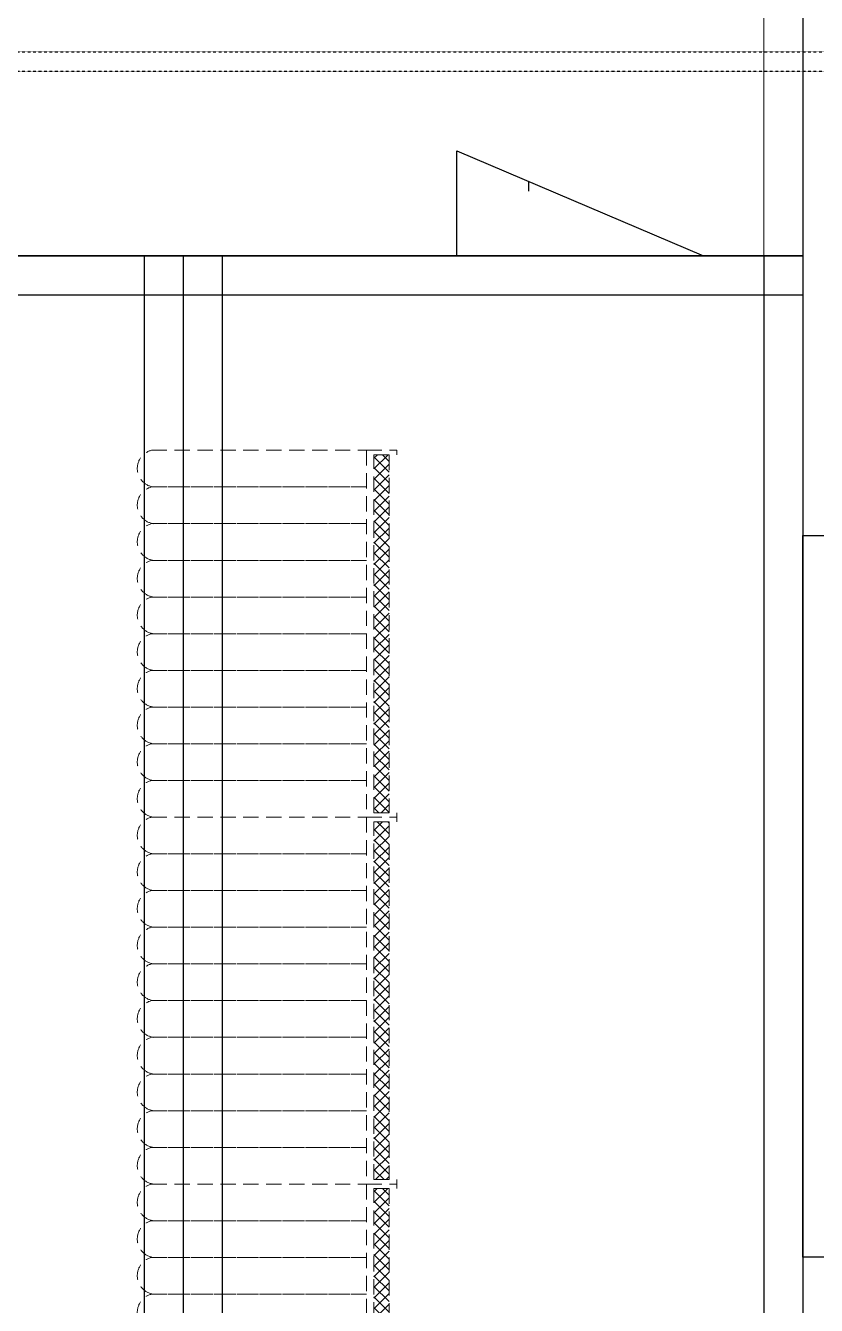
# Model space of a CAD drawing. Header units: millimetres. Extents: x 1188965 to 1321470, y -239044 to -56672.
# Drawn here: x 1306929 to 1307849, y -154563 to -153073 of the extents above; entities that cross this region are included whole.
import ezdxf

# ---------------------------------------------------------------- set-up
doc = ezdxf.new("R2010")
doc.units = ezdxf.units.MM
doc.linetypes.add('DASHEDX2', pattern=[38.1, 25.4, -12.7])
doc.linetypes.add('HIDDEN', pattern=[0.375, 0.25, -0.125])
for name, color, linetype in [('0-CHS-中溫', 3, 'Continuous'), ('0-Cod-冷凝排水', 150, 'Continuous'), ('000_CTCI_CR', 170, 'Continuous'), ('MOVING', 21, 'Continuous')]:
    doc.layers.add(name, color=color, linetype=linetype)
doc.layers.add('1co fi', color=2, linetype='Continuous', lineweight=13)

# ---------------------------------------------------------------- blocks, each defined once
blk = doc.blocks.new('12.132131')
at = {"layer": '1co fi', "linetype": 'DASHEDX2'}
h = blk.add_hatch(dxfattribs=at)
h.set_pattern_fill('ANSI37', color=252, scale=100, style=0)
h.set_pattern_definition([(45, (4112.396, -56.011), (-8.838835, 8.838835), []), (135, (4112.396, -56.011), (-8.838835, -8.838835), [])])
h.paths.add_polyline_path([(4538.9, 2048.7), (4564.3, 2048.7), (4564.3, 2643.7), (4538.9, 2643.7)])
at = {"layer": '1co fi', "color": 252, "linetype": 'DASHEDX2'}
for p, q in [((4526.8, 2651.2), (4576.8, 2651.2)), ((4526.8, 2041.2), (4526.8, 2651.2)), ((4576.8, 2643.7), (4576.8, 2651.2)), ((4526.8, 2048.7), (4526.8, 2041.2)), ((4576.8, 2048.7), (4576.8, 2041.2)), ((4526.8, 2041.2), (4576.8, 2041.2))]:
    blk.add_line(p, q, dxfattribs=at)
blk.add_lwpolyline([(4564.3, 2048.7), (4564.3, 2643.7), (4538.9, 2643.7), (4538.9, 2048.7)], close=True, dxfattribs=at)
blk = doc.blocks.new('pre')
at = {"layer": '1co fi'}
blk.add_blockref('12.132131', (-4576.8, -2041.2), dxfattribs=at)
blk = doc.blocks.new('A$C6C8E4D39')
at = {"layer": '1co fi', "color": 252, "linetype": 'DASHEDX2'}
for p, q in [((23.8, 610), (381.1, 610)), ((23.8, 610), (381.1, 610)), ((23.8, 549), (381.1, 549)), ((381.1, 549), (26.9, 549)), ((23.8, 488), (381.1, 488)), ((381.1, 488), (26.9, 488)), ((23.8, 427), (381.1, 427)), ((381.1, 427), (26.9, 427)), ((23.8, 366), (381.1, 366)), ((381.1, 366), (26.9, 366)), ((23.8, 305), (381.1, 305)), ((381.1, 305), (26.9, 305)), ((23.8, 244), (381.1, 244)), ((381.1, 244), (26.9, 244)), ((23.8, 183), (381.1, 183)), ((381.1, 183), (26.9, 183)), ((23.8, 122), (381.1, 122)), ((381.1, 122), (26.9, 122)), ((23.8, 61), (381.1, 61)), ((381.1, 61), (26.9, 61)), ((23.8, 0), (381.1, 0)), ((23.8, 0), (381.1, 0))]:
    blk.add_line(p, q, dxfattribs=at)
for centre in [(31.1, 579.2), (31.1, 518.2), (31.1, 457.2), (31.1, 396.2), (31.1, 335.2), (31.1, 274.2), (31.1, 213.2), (31.1, 152.2), (31.1, 91.2), (31.1, 30.2)]:
    blk.add_arc(centre, 31.1, 97.7308, 256.5059, dxfattribs=at)

msp = doc.modelspace()

# ---------------------------------------------------------------- linework, layer by layer
at = {"layer": '0-CHS-中溫', "ltscale": 1000}
msp.add_line((1307514.262, -153254.554, 0), (1307514.262, -153266.019, 0), dxfattribs=at)
at = {"layer": '0-Cod-冷凝排水', "linetype": 'HIDDEN', "ltscale": 0.1}
for points in [[(1305416.308, -153103.99), (1308427.507, -153103.99)], [(1305416.308, -153126.566), (1308427.144, -153126.566)]]:
    msp.add_lwpolyline(points, dxfattribs=at)
at = {"layer": '000_CTCI_CR', "color": 3}
for p, q in [((1298444.4, -153341.204), (1307833.446, -153341.204)), ((1307066.946, -153341.204), (1307066.946, -156036.204)), ((1307112.446, -153341.204), (1307112.446, -156036.204)), ((1307157.946, -153341.204), (1307157.946, -156036.204)), ((1307787.946, -153341.204), (1307787.946, -156036.204)), ((1307833.446, -153341.204), (1307833.446, -156036.204)), ((1298444.4, -153386.704), (1307833.446, -153386.704))]:
    msp.add_line(p, q, dxfattribs=at)
at = {"layer": '000_CTCI_CR', "color": 252}
msp.add_lwpolyline([(1298444.4, -153341.204), (1298444.4, -151474.297), (1307833.446, -151474.297), (1307833.446, -153341.204)], close=True, dxfattribs=at)
at = {"layer": '000_CTCI_CR', "color": 3}
for points in [[(1307430.946, -153341.204), (1307430.946, -153219.11), (1307717.946, -153341.204)], [(1307833.446, -154506.704), (1307833.446, -153666.704), (1307938.446, -153666.704), (1307938.446, -154506.704)]]:
    msp.add_lwpolyline(points, close=True, dxfattribs=at)
at = {"layer": 'MOVING', "color": 5, "lineweight": 13}
msp.add_lwpolyline([(1307787.946, -138704.441), (1307787.946, -162204.441), (1310211.137, -162204.441), (1310211.137, -138704.441)], close=True, dxfattribs=at)

# ---------------------------------------------------------------- block references
at = {"layer": '000_CTCI_CR', "color": 3, "xscale": -0.7, "yscale": 0.7, "zscale": 0.7, "rotation": 180}
for name, p in [('A$C6C8E4D39', (1307059.148, -153567.672)), ('pre', (1307360.946, -153567.672)), ('A$C6C8E4D39', (1307059.148, -153994.672)), ('pre', (1307360.946, -153994.672)), ('A$C6C8E4D39', (1307059.148, -154421.672)), ('pre', (1307360.946, -154421.672))]:
    msp.add_blockref(name, p, dxfattribs=at)

doc.saveas('drawing.dxf')
